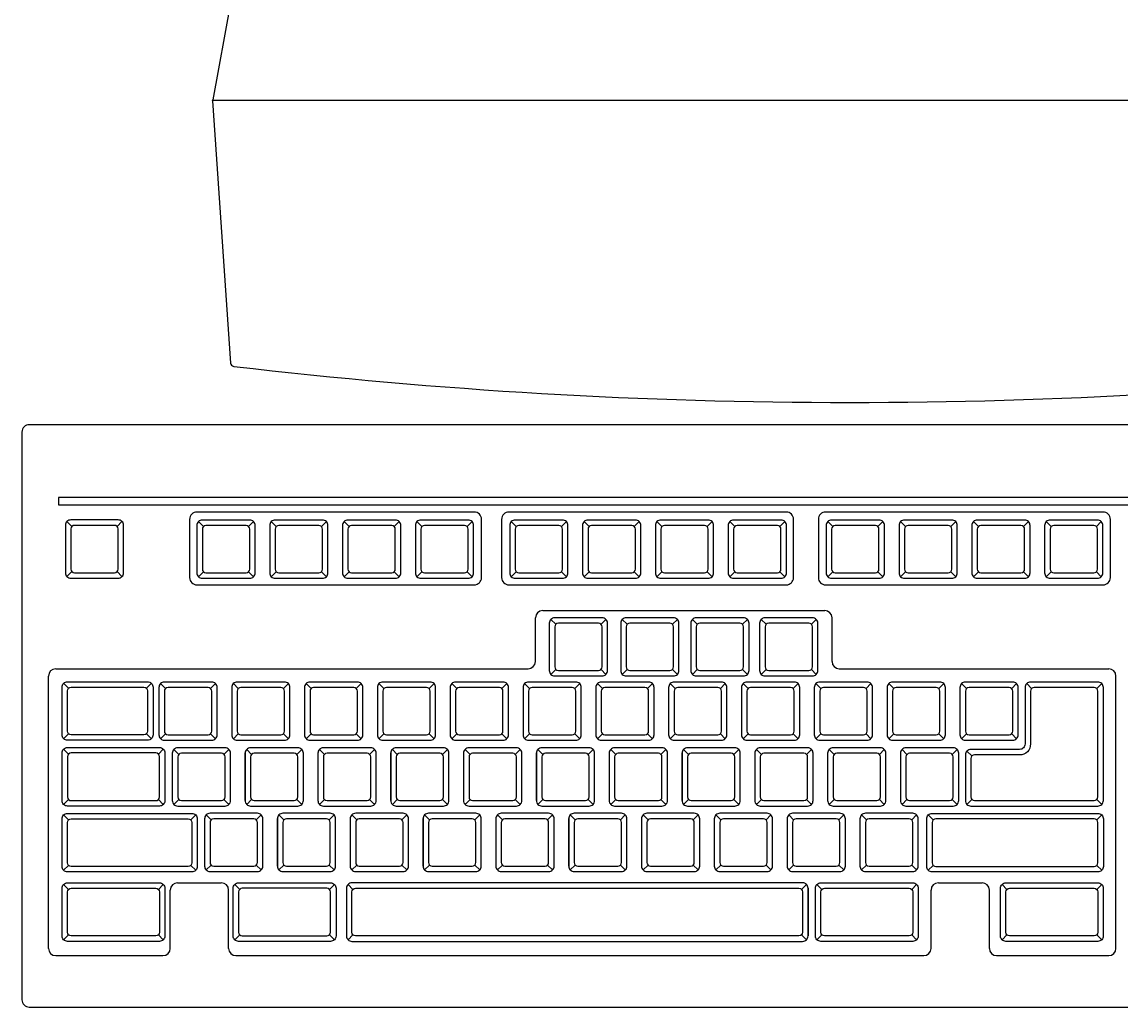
# Model space of a CAD drawing. Extents: x 4.402 to 5.088, y 3.152 to 3.698.
# Drawn here: x 4.4024 to 4.7043, y 3.1519 to 3.4226 of the extents above; entities that cross this region are included whole.
import ezdxf

# ---------------------------------------------------------------- set-up
doc = ezdxf.new("R2010")
doc.units = 0
doc.header["$LTSCALE"] = 0.3
doc.layers.get('0').update_dxf_attribs({"linetype": 'CONTINUOUS'})

msp = doc.modelspace()

# ---------------------------------------------------------------- linework, layer by layer
for p, q in [((4.80979, 3.40108), (4.45481, 3.40108)), ((4.41614, 3.284), (4.41479, 3.28536)), ((4.42856, 3.284), (4.42991, 3.28536)), ((4.45227, 3.28396), (4.45092, 3.28532)), ((4.46469, 3.28396), (4.46604, 3.28532)), ((4.47227, 3.28396), (4.47092, 3.28532)), ((4.48469, 3.28396), (4.48604, 3.28532)), ((4.49227, 3.28396), (4.49092, 3.28532)), ((4.50469, 3.28396), (4.50604, 3.28532)), ((4.51227, 3.28396), (4.51092, 3.28532)), ((4.52469, 3.28396), (4.52604, 3.28532)), ((4.53819, 3.28396), (4.53684, 3.28532)), ((4.55061, 3.28396), (4.55196, 3.28532)), ((4.55819, 3.28396), (4.55684, 3.28532)), ((4.57061, 3.28396), (4.57196, 3.28532)), ((4.57819, 3.28396), (4.57684, 3.28532)), ((4.59061, 3.28396), (4.59196, 3.28532)), ((4.59819, 3.28396), (4.59684, 3.28532)), ((4.61061, 3.28396), (4.61196, 3.28532)), ((4.62511, 3.28396), (4.62376, 3.28532)), ((4.63753, 3.28396), (4.63888, 3.28532)), ((4.64511, 3.28396), (4.64376, 3.28532)), ((4.65753, 3.28396), (4.65888, 3.28532)), ((4.66511, 3.28396), (4.66376, 3.28532)), ((4.67753, 3.28396), (4.67888, 3.28532)), ((4.68511, 3.28396), (4.68376, 3.28532)), ((4.69753, 3.28396), (4.69888, 3.28532)), ((4.41614, 3.27159), (4.41479, 3.27023)), ((4.42856, 3.27159), (4.42991, 3.27023)), ((4.45227, 3.27155), (4.45092, 3.27019)), ((4.46469, 3.27155), (4.46604, 3.27019)), ((4.47227, 3.27155), (4.47092, 3.27019)), ((4.48469, 3.27155), (4.48604, 3.27019)), ((4.49227, 3.27155), (4.49092, 3.27019)), ((4.50469, 3.27155), (4.50604, 3.27019)), ((4.51227, 3.27155), (4.51092, 3.27019)), ((4.52469, 3.27155), (4.52604, 3.27019)), ((4.53819, 3.27155), (4.53684, 3.27019)), ((4.55061, 3.27155), (4.55196, 3.27019)), ((4.55819, 3.27155), (4.55684, 3.27019)), ((4.57061, 3.27155), (4.57196, 3.27019)), ((4.57819, 3.27155), (4.57684, 3.27019)), ((4.59061, 3.27155), (4.59196, 3.27019)), ((4.59819, 3.27155), (4.59684, 3.27019)), ((4.61061, 3.27155), (4.61196, 3.27019)), ((4.62511, 3.27155), (4.62376, 3.27019)), ((4.63753, 3.27155), (4.63888, 3.27019)), ((4.64511, 3.27155), (4.64376, 3.27019)), ((4.65753, 3.27155), (4.65888, 3.27019)), ((4.66511, 3.27155), (4.66376, 3.27019)), ((4.67753, 3.27155), (4.67888, 3.27019)), ((4.68511, 3.27155), (4.68376, 3.27019)), ((4.69753, 3.27155), (4.69888, 3.27019)), ((4.54546, 3.26089), (4.62292, 3.26089)), ((4.54346, 3.24689), (4.54346, 3.25889)), ((4.54905, 3.25712), (4.5477, 3.25847)), ((4.56147, 3.25712), (4.56282, 3.25847)), ((4.56867, 3.25712), (4.56732, 3.25847)), ((4.58109, 3.25712), (4.58244, 3.25847)), ((4.58792, 3.25712), (4.58656, 3.25847)), ((4.60033, 3.25712), (4.60168, 3.25847)), ((4.60683, 3.25712), (4.60547, 3.25847)), ((4.61924, 3.25712), (4.62059, 3.25847)), ((4.62492, 3.24689), (4.62492, 3.25889)), ((4.41171, 3.24489), (4.54146, 3.24489)), ((4.62692, 3.24489), (4.7009, 3.24489)), ((4.40971, 3.16807), (4.40971, 3.24289)), ((4.54905, 3.2447), (4.5477, 3.24335)), ((4.56147, 3.2447), (4.56282, 3.24335)), ((4.56867, 3.2447), (4.56732, 3.24335)), ((4.58109, 3.2447), (4.58244, 3.24335)), ((4.58792, 3.2447), (4.58656, 3.24335)), ((4.60033, 3.2447), (4.60168, 3.24335)), ((4.60683, 3.2447), (4.60547, 3.24335)), ((4.61924, 3.2447), (4.62059, 3.24335)), ((4.7029, 3.16807), (4.7029, 3.24289)), ((4.41524, 3.23954), (4.41388, 3.2409)), ((4.43665, 3.23954), (4.438, 3.2409)), ((4.44185, 3.23945), (4.44049, 3.24081)), ((4.45426, 3.23945), (4.45561, 3.24081)), ((4.46185, 3.23945), (4.46049, 3.24081)), ((4.47426, 3.23945), (4.47561, 3.24081)), ((4.48185, 3.23945), (4.48049, 3.24081)), ((4.49426, 3.23945), (4.49561, 3.24081)), ((4.50185, 3.23945), (4.50049, 3.24081)), ((4.51426, 3.23945), (4.51561, 3.24081)), ((4.52185, 3.23945), (4.52049, 3.24081)), ((4.53426, 3.23945), (4.53561, 3.24081)), ((4.54185, 3.23945), (4.54049, 3.24081)), ((4.55426, 3.23945), (4.55561, 3.24081)), ((4.56185, 3.23945), (4.56049, 3.24081)), ((4.57426, 3.23945), (4.57561, 3.24081)), ((4.58185, 3.23945), (4.58049, 3.24081)), ((4.59426, 3.23945), (4.59561, 3.24081)), ((4.60185, 3.23945), (4.60049, 3.24081)), ((4.61426, 3.23945), (4.61561, 3.24081)), ((4.62185, 3.23945), (4.62049, 3.24081)), ((4.63426, 3.23945), (4.63561, 3.24081)), ((4.64185, 3.23945), (4.64049, 3.24081)), ((4.65426, 3.23945), (4.65561, 3.24081)), ((4.66185, 3.23945), (4.66049, 3.24081)), ((4.67426, 3.23945), (4.67561, 3.24081)), ((4.67838, 3.24081), (4.67973, 3.23945)), ((4.699, 3.24081), (4.69765, 3.23945)), ((4.41524, 3.22704), (4.41388, 3.22568)), ((4.43665, 3.22704), (4.438, 3.22568)), ((4.44185, 3.22704), (4.44049, 3.22568)), ((4.45426, 3.22704), (4.45561, 3.22568)), ((4.46185, 3.22704), (4.46049, 3.22568)), ((4.47426, 3.22704), (4.47561, 3.22568)), ((4.48185, 3.22704), (4.48049, 3.22568)), ((4.49426, 3.22704), (4.49561, 3.22568)), ((4.50185, 3.22704), (4.50049, 3.22568)), ((4.51426, 3.22704), (4.51561, 3.22568)), ((4.52185, 3.22704), (4.52049, 3.22568)), ((4.53426, 3.22704), (4.53561, 3.22568)), ((4.54185, 3.22704), (4.54049, 3.22568)), ((4.55426, 3.22704), (4.55561, 3.22568)), ((4.56185, 3.22704), (4.56049, 3.22568)), ((4.57426, 3.22704), (4.57561, 3.22568)), ((4.58185, 3.22704), (4.58049, 3.22568)), ((4.59426, 3.22704), (4.59561, 3.22568)), ((4.60185, 3.22704), (4.60049, 3.22568)), ((4.61426, 3.22704), (4.61561, 3.22568)), ((4.62185, 3.22704), (4.62049, 3.22568)), ((4.63426, 3.22704), (4.63561, 3.22568)), ((4.64185, 3.22704), (4.64049, 3.22568)), ((4.65426, 3.22704), (4.65561, 3.22568)), ((4.66185, 3.22704), (4.66049, 3.22568)), ((4.67426, 3.22704), (4.67561, 3.22568)), ((4.41524, 3.22145), (4.41388, 3.22281)), ((4.4399, 3.22145), (4.44125, 3.22281)), ((4.44369, 3.22175), (4.44369, 3.20866)), ((4.44551, 3.22138), (4.44416, 3.22273)), ((4.45792, 3.22138), (4.45928, 3.22273)), ((4.46369, 3.22175), (4.46369, 3.20866)), ((4.46551, 3.22138), (4.46416, 3.22273)), ((4.47792, 3.22138), (4.47928, 3.22273)), ((4.48369, 3.22175), (4.48369, 3.20866)), ((4.48551, 3.22138), (4.48416, 3.22273)), ((4.49792, 3.22138), (4.49928, 3.22273)), ((4.50369, 3.22175), (4.50369, 3.20866)), ((4.50551, 3.22138), (4.50416, 3.22273)), ((4.51792, 3.22138), (4.51928, 3.22273)), ((4.52369, 3.22175), (4.52369, 3.20866)), ((4.52551, 3.22138), (4.52416, 3.22273)), ((4.53792, 3.22138), (4.53928, 3.22273)), ((4.54369, 3.22175), (4.54369, 3.20866)), ((4.54551, 3.22138), (4.54416, 3.22273)), ((4.55792, 3.22138), (4.55928, 3.22273)), ((4.56369, 3.22175), (4.56369, 3.20866)), ((4.56551, 3.22138), (4.56416, 3.22273)), ((4.57792, 3.22138), (4.57928, 3.22273)), ((4.58369, 3.22175), (4.58369, 3.20866)), ((4.58551, 3.22138), (4.58416, 3.22273)), ((4.59792, 3.22138), (4.59928, 3.22273)), ((4.60369, 3.22175), (4.60369, 3.20866)), ((4.60551, 3.22138), (4.60416, 3.22273)), ((4.61792, 3.22138), (4.61928, 3.22273)), ((4.62369, 3.22175), (4.62369, 3.20866)), ((4.62551, 3.22138), (4.62416, 3.22273)), ((4.63792, 3.22138), (4.63928, 3.22273)), ((4.64369, 3.22175), (4.64369, 3.20866)), ((4.64551, 3.22138), (4.64416, 3.22273)), ((4.65792, 3.22138), (4.65928, 3.22273)), ((4.66199, 3.22229), (4.66335, 3.22094)), ((4.41524, 3.20895), (4.41388, 3.20759)), ((4.4399, 3.20895), (4.44125, 3.20759)), ((4.44551, 3.20897), (4.44416, 3.20761)), ((4.45792, 3.20897), (4.45928, 3.20761)), ((4.46551, 3.20897), (4.46416, 3.20761)), ((4.47792, 3.20897), (4.47928, 3.20761)), ((4.48551, 3.20897), (4.48416, 3.20761)), ((4.49792, 3.20897), (4.49928, 3.20761)), ((4.50551, 3.20897), (4.50416, 3.20761)), ((4.51792, 3.20897), (4.51928, 3.20761)), ((4.52551, 3.20897), (4.52416, 3.20761)), ((4.53792, 3.20897), (4.53928, 3.20761)), ((4.54551, 3.20897), (4.54416, 3.20761)), ((4.55792, 3.20897), (4.55928, 3.20761)), ((4.56551, 3.20897), (4.56416, 3.20761)), ((4.57792, 3.20897), (4.57928, 3.20761)), ((4.58551, 3.20897), (4.58416, 3.20761)), ((4.59792, 3.20897), (4.59928, 3.20761)), ((4.60551, 3.20897), (4.60416, 3.20761)), ((4.61792, 3.20897), (4.61928, 3.20761)), ((4.62551, 3.20897), (4.62416, 3.20761)), ((4.63792, 3.20897), (4.63928, 3.20761)), ((4.64551, 3.20897), (4.64416, 3.20761)), ((4.65792, 3.20897), (4.65928, 3.20761)), ((4.66199, 3.20761), (4.66335, 3.20897)), ((4.699, 3.20761), (4.69765, 3.20897)), ((4.41524, 3.20336), (4.41388, 3.20472)), ((4.4488, 3.20336), (4.45015, 3.20472)), ((4.45257, 3.20375), (4.45257, 3.19066)), ((4.45438, 3.20338), (4.45303, 3.20473)), ((4.4668, 3.20338), (4.46815, 3.20473)), ((4.47257, 3.20375), (4.47257, 3.19066)), ((4.47438, 3.20338), (4.47303, 3.20473)), ((4.4868, 3.20338), (4.48815, 3.20473)), ((4.49257, 3.20375), (4.49257, 3.19066)), ((4.49438, 3.20338), (4.49303, 3.20473)), ((4.5068, 3.20338), (4.50815, 3.20473)), ((4.51257, 3.20375), (4.51257, 3.19066)), ((4.51438, 3.20338), (4.51303, 3.20473)), ((4.5268, 3.20338), (4.52815, 3.20473)), ((4.53257, 3.20375), (4.53257, 3.19066)), ((4.53438, 3.20338), (4.53303, 3.20473)), ((4.5468, 3.20338), (4.54815, 3.20473)), ((4.55257, 3.20375), (4.55257, 3.19066)), ((4.55438, 3.20338), (4.55303, 3.20473)), ((4.5668, 3.20338), (4.56815, 3.20473)), ((4.57257, 3.20375), (4.57257, 3.19066)), ((4.57438, 3.20338), (4.57303, 3.20473)), ((4.5868, 3.20338), (4.58815, 3.20473)), ((4.59257, 3.20375), (4.59257, 3.19066)), ((4.59438, 3.20338), (4.59303, 3.20473)), ((4.6068, 3.20338), (4.60815, 3.20473)), ((4.61257, 3.20375), (4.61257, 3.19066)), ((4.61438, 3.20338), (4.61303, 3.20473)), ((4.6268, 3.20338), (4.62815, 3.20473)), ((4.63257, 3.20375), (4.63257, 3.19066)), ((4.63438, 3.20338), (4.63303, 3.20473)), ((4.6468, 3.20338), (4.64815, 3.20473)), ((4.65273, 3.20336), (4.65137, 3.20472)), ((4.69765, 3.20336), (4.699, 3.20472)), ((4.41524, 3.19086), (4.41388, 3.18951)), ((4.4488, 3.19086), (4.45015, 3.18951)), ((4.45438, 3.19097), (4.45303, 3.18961)), ((4.4668, 3.19097), (4.46815, 3.18961)), ((4.47438, 3.19097), (4.47303, 3.18961)), ((4.4868, 3.19097), (4.48815, 3.18961)), ((4.49438, 3.19097), (4.49303, 3.18961)), ((4.5068, 3.19097), (4.50815, 3.18961)), ((4.51438, 3.19097), (4.51303, 3.18961)), ((4.5268, 3.19097), (4.52815, 3.18961)), ((4.53438, 3.19097), (4.53303, 3.18961)), ((4.5468, 3.19097), (4.54815, 3.18961)), ((4.55438, 3.19097), (4.55303, 3.18961)), ((4.5668, 3.19097), (4.56815, 3.18961)), ((4.57438, 3.19097), (4.57303, 3.18961)), ((4.5868, 3.19097), (4.58815, 3.18961)), ((4.59438, 3.19097), (4.59303, 3.18961)), ((4.6068, 3.19097), (4.60815, 3.18961)), ((4.61438, 3.19097), (4.61303, 3.18961)), ((4.6268, 3.19097), (4.62815, 3.18961)), ((4.63438, 3.19097), (4.63303, 3.18961)), ((4.6468, 3.19097), (4.64815, 3.18961)), ((4.65273, 3.19086), (4.65137, 3.18951)), ((4.69765, 3.19086), (4.699, 3.18951)), ((4.41524, 3.18427), (4.41388, 3.18563)), ((4.4399, 3.18427), (4.44125, 3.18563)), ((4.44517, 3.18607), (4.45719, 3.18607)), ((4.46224, 3.18427), (4.46088, 3.18563)), ((4.4869, 3.18427), (4.48825, 3.18563)), ((4.49334, 3.18427), (4.49199, 3.18563)), ((4.61655, 3.18427), (4.6179, 3.18563)), ((4.61834, 3.18457), (4.61834, 3.17148)), ((4.62213, 3.18427), (4.62078, 3.18563)), ((4.6468, 3.18427), (4.64815, 3.18563)), ((4.65412, 3.18607), (4.66613, 3.18607)), ((4.67296, 3.18427), (4.67161, 3.18563)), ((4.69763, 3.18427), (4.69898, 3.18563)), ((4.44317, 3.16807), (4.44317, 3.18407)), ((4.45919, 3.16807), (4.45919, 3.18407)), ((4.65212, 3.16807), (4.65212, 3.18407)), ((4.66813, 3.16807), (4.66813, 3.18407)), ((4.41524, 3.17177), (4.41388, 3.17042)), ((4.4399, 3.17177), (4.44125, 3.17042)), ((4.46224, 3.17177), (4.46088, 3.17042)), ((4.4869, 3.17177), (4.48825, 3.17042)), ((4.49334, 3.17177), (4.49199, 3.17042)), ((4.61655, 3.17177), (4.6179, 3.17042)), ((4.62213, 3.17177), (4.62078, 3.17042)), ((4.6468, 3.17177), (4.64815, 3.17042)), ((4.67296, 3.17177), (4.67161, 3.17042)), ((4.69763, 3.17177), (4.69898, 3.17042)), ((4.41171, 3.16607), (4.44117, 3.16607)), ((4.46119, 3.16607), (4.65012, 3.16607)), ((4.67013, 3.16607), (4.7009, 3.16607))]:
    msp.add_line(p, q)
msp.add_lwpolyline([(4.45481, 3.40096), (4.45975, 3.32891, 0.360911), (4.46063, 3.32799, 0.058559), (4.79903, 3.32799, 0.34187), (4.79991, 3.32885), (4.80978, 3.40092, 0.079982), (4.80977, 3.40124), (4.80485, 3.42781, 0.134778), (4.80462, 3.42829, 0.079255), (4.7748, 3.45308), (4.76108, 3.69156, 0.372408), (4.76017, 3.6925, 0.043693), (4.50444, 3.6925, 0.372408), (4.50353, 3.69156), (4.4898, 3.45308, 0.079255), (4.45998, 3.42829, 0.134778), (4.45975, 3.42781), (4.45483, 3.40121, 0.062957), (4.45481, 3.40096, -0.062957), (4.45483, 3.40121)], format="xyb")
for points in [[(4.40244, 3.30995), (4.40244, 3.15395, 0.414214), (4.40444, 3.15195), (4.86044, 3.15195, 0.414214), (4.86244, 3.15395), (4.86244, 3.30995, 0.414214), (4.86044, 3.31195), (4.40444, 3.31195, 0.414214)], [(4.52665, 3.28795), (4.45047, 3.28795, 0.414214), (4.44847, 3.28595), (4.44847, 3.26995, 0.414214), (4.45047, 3.26795), (4.52665, 3.26795, 0.414214), (4.52865, 3.26995), (4.52865, 3.28595, 0.414214)], [(4.61235, 3.28795), (4.53616, 3.28795, 0.414214), (4.53416, 3.28595), (4.53416, 3.26995, 0.414214), (4.53616, 3.26795), (4.61235, 3.26795, 0.414214), (4.61435, 3.26995), (4.61435, 3.28595, 0.414214)], [(4.69937, 3.28795), (4.62318, 3.28795, 0.414214), (4.62118, 3.28595), (4.62118, 3.26995, 0.414214), (4.62318, 3.26795), (4.69937, 3.26795, 0.414214), (4.70137, 3.26995), (4.70137, 3.28595, 0.414214)], [(4.43035, 3.2843, 0.414214), (4.42885, 3.2858), (4.41585, 3.2858, 0.414214), (4.41435, 3.2843), (4.41435, 3.2713, 0.414214), (4.41585, 3.2698), (4.42885, 3.2698, 0.414214), (4.43035, 3.2713)], [(4.42785, 3.2843), (4.41685, 3.2843, 0.414214), (4.41585, 3.2833), (4.41585, 3.2723, 0.414214), (4.41685, 3.2713), (4.42785, 3.2713, 0.414214), (4.42885, 3.2723), (4.42885, 3.2833, 0.414214)], [(4.46648, 3.28426, 0.414214), (4.46498, 3.28576), (4.45198, 3.28576, 0.414214), (4.45048, 3.28426), (4.45048, 3.27126, 0.414214), (4.45198, 3.26976), (4.46498, 3.26976, 0.414214), (4.46648, 3.27126)], [(4.46398, 3.28426), (4.45298, 3.28426, 0.414214), (4.45198, 3.28326), (4.45198, 3.27226, 0.414214), (4.45298, 3.27126), (4.46398, 3.27126, 0.414214), (4.46498, 3.27226), (4.46498, 3.28326, 0.414214)], [(4.48648, 3.28426, 0.414214), (4.48498, 3.28576), (4.47198, 3.28576, 0.414214), (4.47048, 3.28426), (4.47048, 3.27126, 0.414214), (4.47198, 3.26976), (4.48498, 3.26976, 0.414214), (4.48648, 3.27126)], [(4.48398, 3.28426), (4.47298, 3.28426, 0.414214), (4.47198, 3.28326), (4.47198, 3.27226, 0.414214), (4.47298, 3.27126), (4.48398, 3.27126, 0.414214), (4.48498, 3.27226), (4.48498, 3.28326, 0.414214)], [(4.50648, 3.28426, 0.414214), (4.50498, 3.28576), (4.49198, 3.28576, 0.414214), (4.49048, 3.28426), (4.49048, 3.27126, 0.414214), (4.49198, 3.26976), (4.50498, 3.26976, 0.414214), (4.50648, 3.27126)], [(4.50398, 3.28426), (4.49298, 3.28426, 0.414214), (4.49198, 3.28326), (4.49198, 3.27226, 0.414214), (4.49298, 3.27126), (4.50398, 3.27126, 0.414214), (4.50498, 3.27226), (4.50498, 3.28326, 0.414214)], [(4.52648, 3.28426, 0.414214), (4.52498, 3.28576), (4.51198, 3.28576, 0.414214), (4.51048, 3.28426), (4.51048, 3.27126, 0.414214), (4.51198, 3.26976), (4.52498, 3.26976, 0.414214), (4.52648, 3.27126)], [(4.52398, 3.28426), (4.51298, 3.28426, 0.414214), (4.51198, 3.28326), (4.51198, 3.27226, 0.414214), (4.51298, 3.27126), (4.52398, 3.27126, 0.414214), (4.52498, 3.27226), (4.52498, 3.28326, 0.414214)], [(4.5524, 3.28426, 0.414214), (4.5509, 3.28576), (4.5379, 3.28576, 0.414214), (4.5364, 3.28426), (4.5364, 3.27126, 0.414214), (4.5379, 3.26976), (4.5509, 3.26976, 0.414214), (4.5524, 3.27126)], [(4.5499, 3.28426), (4.5389, 3.28426, 0.414214), (4.5379, 3.28326), (4.5379, 3.27226, 0.414214), (4.5389, 3.27126), (4.5499, 3.27126, 0.414214), (4.5509, 3.27226), (4.5509, 3.28326, 0.414214)], [(4.5724, 3.28426, 0.414214), (4.5709, 3.28576), (4.5579, 3.28576, 0.414214), (4.5564, 3.28426), (4.5564, 3.27126, 0.414214), (4.5579, 3.26976), (4.5709, 3.26976, 0.414214), (4.5724, 3.27126)], [(4.5699, 3.28426), (4.5589, 3.28426, 0.414214), (4.5579, 3.28326), (4.5579, 3.27226, 0.414214), (4.5589, 3.27126), (4.5699, 3.27126, 0.414214), (4.5709, 3.27226), (4.5709, 3.28326, 0.414214)], [(4.5924, 3.28426, 0.414214), (4.5909, 3.28576), (4.5779, 3.28576, 0.414214), (4.5764, 3.28426), (4.5764, 3.27126, 0.414214), (4.5779, 3.26976), (4.5909, 3.26976, 0.414214), (4.5924, 3.27126)], [(4.5899, 3.28426), (4.5789, 3.28426, 0.414214), (4.5779, 3.28326), (4.5779, 3.27226, 0.414214), (4.5789, 3.27126), (4.5899, 3.27126, 0.414214), (4.5909, 3.27226), (4.5909, 3.28326, 0.414214)], [(4.6124, 3.28426, 0.414214), (4.6109, 3.28576), (4.5979, 3.28576, 0.414214), (4.5964, 3.28426), (4.5964, 3.27126, 0.414214), (4.5979, 3.26976), (4.6109, 3.26976, 0.414214), (4.6124, 3.27126)], [(4.6099, 3.28426), (4.5989, 3.28426, 0.414214), (4.5979, 3.28326), (4.5979, 3.27226, 0.414214), (4.5989, 3.27126), (4.6099, 3.27126, 0.414214), (4.6109, 3.27226), (4.6109, 3.28326, 0.414214)], [(4.63932, 3.28426, 0.414214), (4.63782, 3.28576), (4.62482, 3.28576, 0.414214), (4.62332, 3.28426), (4.62332, 3.27126, 0.414214), (4.62482, 3.26976), (4.63782, 3.26976, 0.414214), (4.63932, 3.27126)], [(4.63682, 3.28426), (4.62582, 3.28426, 0.414214), (4.62482, 3.28326), (4.62482, 3.27226, 0.414214), (4.62582, 3.27126), (4.63682, 3.27126, 0.414214), (4.63782, 3.27226), (4.63782, 3.28326, 0.414214)], [(4.65932, 3.28426, 0.414214), (4.65782, 3.28576), (4.64482, 3.28576, 0.414214), (4.64332, 3.28426), (4.64332, 3.27126, 0.414214), (4.64482, 3.26976), (4.65782, 3.26976, 0.414214), (4.65932, 3.27126)], [(4.65682, 3.28426), (4.64582, 3.28426, 0.414214), (4.64482, 3.28326), (4.64482, 3.27226, 0.414214), (4.64582, 3.27126), (4.65682, 3.27126, 0.414214), (4.65782, 3.27226), (4.65782, 3.28326, 0.414214)], [(4.67932, 3.28426, 0.414214), (4.67782, 3.28576), (4.66482, 3.28576, 0.414214), (4.66332, 3.28426), (4.66332, 3.27126, 0.414214), (4.66482, 3.26976), (4.67782, 3.26976, 0.414214), (4.67932, 3.27126)], [(4.67682, 3.28426), (4.66582, 3.28426, 0.414214), (4.66482, 3.28326), (4.66482, 3.27226, 0.414214), (4.66582, 3.27126), (4.67682, 3.27126, 0.414214), (4.67782, 3.27226), (4.67782, 3.28326, 0.414214)], [(4.69932, 3.28426, 0.414214), (4.69782, 3.28576), (4.68482, 3.28576, 0.414214), (4.68332, 3.28426), (4.68332, 3.27126, 0.414214), (4.68482, 3.26976), (4.69782, 3.26976, 0.414214), (4.69932, 3.27126)], [(4.69682, 3.28426), (4.68582, 3.28426, 0.414214), (4.68482, 3.28326), (4.68482, 3.27226, 0.414214), (4.68582, 3.27126), (4.69682, 3.27126, 0.414214), (4.69782, 3.27226), (4.69782, 3.28326, 0.414214)], [(4.56326, 3.25741, 0.414214), (4.56176, 3.25891), (4.54876, 3.25891, 0.414214), (4.54726, 3.25741), (4.54726, 3.24441, 0.414214), (4.54876, 3.24291), (4.56176, 3.24291, 0.414214), (4.56326, 3.24441)], [(4.56076, 3.25741), (4.54976, 3.25741, 0.414214), (4.54876, 3.25641), (4.54876, 3.24541, 0.414214), (4.54976, 3.24441), (4.56076, 3.24441, 0.414214), (4.56176, 3.24541), (4.56176, 3.25641, 0.414214)], [(4.58288, 3.25741, 0.414214), (4.58138, 3.25891), (4.56838, 3.25891, 0.414214), (4.56688, 3.25741), (4.56688, 3.24441, 0.414214), (4.56838, 3.24291), (4.58138, 3.24291, 0.414214), (4.58288, 3.24441)], [(4.58038, 3.25741), (4.56938, 3.25741, 0.414214), (4.56838, 3.25641), (4.56838, 3.24541, 0.414214), (4.56938, 3.24441), (4.58038, 3.24441, 0.414214), (4.58138, 3.24541), (4.58138, 3.25641, 0.414214)], [(4.60212, 3.25741, 0.414214), (4.60062, 3.25891), (4.58762, 3.25891, 0.414214), (4.58612, 3.25741), (4.58612, 3.24441, 0.414214), (4.58762, 3.24291), (4.60062, 3.24291, 0.414214), (4.60212, 3.24441)], [(4.59962, 3.25741), (4.58862, 3.25741, 0.414214), (4.58762, 3.25641), (4.58762, 3.24541, 0.414214), (4.58862, 3.24441), (4.59962, 3.24441, 0.414214), (4.60062, 3.24541), (4.60062, 3.25641, 0.414214)], [(4.62103, 3.25741, 0.414214), (4.61953, 3.25891), (4.60653, 3.25891, 0.414214), (4.60503, 3.25741), (4.60503, 3.24441, 0.414214), (4.60653, 3.24291), (4.61953, 3.24291, 0.414214), (4.62103, 3.24441)], [(4.61853, 3.25741), (4.60753, 3.25741, 0.414214), (4.60653, 3.25641), (4.60653, 3.24541, 0.414214), (4.60753, 3.24441), (4.61853, 3.24441, 0.414214), (4.61953, 3.24541), (4.61953, 3.25641, 0.414214)], [(4.41494, 3.24133), (4.43694, 3.24133, -0.414214), (4.43844, 3.23983), (4.43844, 3.22675, -0.414214), (4.43694, 3.22525), (4.41494, 3.22525, -0.414214), (4.41344, 3.22675), (4.41344, 3.23983, -0.414214)], [(4.43694, 3.23883), (4.43694, 3.22775, -0.414214), (4.43594, 3.22675), (4.41594, 3.22675, -0.414214), (4.41494, 3.22775), (4.41494, 3.23883, -0.414214), (4.41594, 3.23983), (4.43594, 3.23983, -0.414214)], [(4.45605, 3.23975, 0.414214), (4.45455, 3.24125), (4.44155, 3.24125, 0.414214), (4.44005, 3.23975), (4.44005, 3.22675, 0.414214), (4.44155, 3.22525), (4.45455, 3.22525, 0.414214), (4.45605, 3.22675)], [(4.45355, 3.23975), (4.44255, 3.23975, 0.414214), (4.44155, 3.23875), (4.44155, 3.22775, 0.414214), (4.44255, 3.22675), (4.45355, 3.22675, 0.414214), (4.45455, 3.22775), (4.45455, 3.23875, 0.414214)], [(4.47605, 3.23975, 0.414214), (4.47455, 3.24125), (4.46155, 3.24125, 0.414214), (4.46005, 3.23975), (4.46005, 3.22675, 0.414214), (4.46155, 3.22525), (4.47455, 3.22525, 0.414214), (4.47605, 3.22675)], [(4.47355, 3.23975), (4.46255, 3.23975, 0.414214), (4.46155, 3.23875), (4.46155, 3.22775, 0.414214), (4.46255, 3.22675), (4.47355, 3.22675, 0.414214), (4.47455, 3.22775), (4.47455, 3.23875, 0.414214)], [(4.49605, 3.23975, 0.414214), (4.49455, 3.24125), (4.48155, 3.24125, 0.414214), (4.48005, 3.23975), (4.48005, 3.22675, 0.414214), (4.48155, 3.22525), (4.49455, 3.22525, 0.414214), (4.49605, 3.22675)], [(4.49355, 3.23975), (4.48255, 3.23975, 0.414214), (4.48155, 3.23875), (4.48155, 3.22775, 0.414214), (4.48255, 3.22675), (4.49355, 3.22675, 0.414214), (4.49455, 3.22775), (4.49455, 3.23875, 0.414214)], [(4.51605, 3.23975, 0.414214), (4.51455, 3.24125), (4.50155, 3.24125, 0.414214), (4.50005, 3.23975), (4.50005, 3.22675, 0.414214), (4.50155, 3.22525), (4.51455, 3.22525, 0.414214), (4.51605, 3.22675)], [(4.51355, 3.23975), (4.50255, 3.23975, 0.414214), (4.50155, 3.23875), (4.50155, 3.22775, 0.414214), (4.50255, 3.22675), (4.51355, 3.22675, 0.414214), (4.51455, 3.22775), (4.51455, 3.23875, 0.414214)], [(4.53605, 3.23975, 0.414214), (4.53455, 3.24125), (4.52155, 3.24125, 0.414214), (4.52005, 3.23975), (4.52005, 3.22675, 0.414214), (4.52155, 3.22525), (4.53455, 3.22525, 0.414214), (4.53605, 3.22675)], [(4.53355, 3.23975), (4.52255, 3.23975, 0.414214), (4.52155, 3.23875), (4.52155, 3.22775, 0.414214), (4.52255, 3.22675), (4.53355, 3.22675, 0.414214), (4.53455, 3.22775), (4.53455, 3.23875, 0.414214)], [(4.55605, 3.23975, 0.414214), (4.55455, 3.24125), (4.54155, 3.24125, 0.414214), (4.54005, 3.23975), (4.54005, 3.22675, 0.414214), (4.54155, 3.22525), (4.55455, 3.22525, 0.414214), (4.55605, 3.22675)], [(4.55355, 3.23975), (4.54255, 3.23975, 0.414214), (4.54155, 3.23875), (4.54155, 3.22775, 0.414214), (4.54255, 3.22675), (4.55355, 3.22675, 0.414214), (4.55455, 3.22775), (4.55455, 3.23875, 0.414214)], [(4.57605, 3.23975, 0.414214), (4.57455, 3.24125), (4.56155, 3.24125, 0.414214), (4.56005, 3.23975), (4.56005, 3.22675, 0.414214), (4.56155, 3.22525), (4.57455, 3.22525, 0.414214), (4.57605, 3.22675)], [(4.57355, 3.23975), (4.56255, 3.23975, 0.414214), (4.56155, 3.23875), (4.56155, 3.22775, 0.414214), (4.56255, 3.22675), (4.57355, 3.22675, 0.414214), (4.57455, 3.22775), (4.57455, 3.23875, 0.414214)], [(4.59605, 3.23975, 0.414214), (4.59455, 3.24125), (4.58155, 3.24125, 0.414214), (4.58005, 3.23975), (4.58005, 3.22675, 0.414214), (4.58155, 3.22525), (4.59455, 3.22525, 0.414214), (4.59605, 3.22675)], [(4.59355, 3.23975), (4.58255, 3.23975, 0.414214), (4.58155, 3.23875), (4.58155, 3.22775, 0.414214), (4.58255, 3.22675), (4.59355, 3.22675, 0.414214), (4.59455, 3.22775), (4.59455, 3.23875, 0.414214)], [(4.61605, 3.23975, 0.414214), (4.61455, 3.24125), (4.60155, 3.24125, 0.414214), (4.60005, 3.23975), (4.60005, 3.22675, 0.414214), (4.60155, 3.22525), (4.61455, 3.22525, 0.414214), (4.61605, 3.22675)], [(4.61355, 3.23975), (4.60255, 3.23975, 0.414214), (4.60155, 3.23875), (4.60155, 3.22775, 0.414214), (4.60255, 3.22675), (4.61355, 3.22675, 0.414214), (4.61455, 3.22775), (4.61455, 3.23875, 0.414214)], [(4.63605, 3.23975, 0.414214), (4.63455, 3.24125), (4.62155, 3.24125, 0.414214), (4.62005, 3.23975), (4.62005, 3.22675, 0.414214), (4.62155, 3.22525), (4.63455, 3.22525, 0.414214), (4.63605, 3.22675)], [(4.63355, 3.23975), (4.62255, 3.23975, 0.414214), (4.62155, 3.23875), (4.62155, 3.22775, 0.414214), (4.62255, 3.22675), (4.63355, 3.22675, 0.414214), (4.63455, 3.22775), (4.63455, 3.23875, 0.414214)], [(4.65605, 3.23975, 0.414214), (4.65455, 3.24125), (4.64155, 3.24125, 0.414214), (4.64005, 3.23975), (4.64005, 3.22675, 0.414214), (4.64155, 3.22525), (4.65455, 3.22525, 0.414214), (4.65605, 3.22675)], [(4.65355, 3.23975), (4.64255, 3.23975, 0.414214), (4.64155, 3.23875), (4.64155, 3.22775, 0.414214), (4.64255, 3.22675), (4.65355, 3.22675, 0.414214), (4.65455, 3.22775), (4.65455, 3.23875, 0.414214)], [(4.67605, 3.23975, 0.414214), (4.67455, 3.24125), (4.66155, 3.24125, 0.414214), (4.66005, 3.23975), (4.66005, 3.22675, 0.414214), (4.66155, 3.22525), (4.67455, 3.22525, 0.414214), (4.67605, 3.22675)], [(4.66305, 3.20717), (4.69794, 3.20717, 0.414214), (4.69944, 3.20867), (4.69944, 3.23975, 0.414214), (4.69794, 3.24125), (4.67944, 3.24125, 0.414214), (4.67794, 3.23975), (4.67794, 3.22423, -0.414214), (4.67644, 3.22273), (4.66305, 3.22273, 0.414214), (4.66155, 3.22123), (4.66155, 3.20867, 0.414214)], [(4.67355, 3.23975), (4.66255, 3.23975, 0.414214), (4.66155, 3.23875), (4.66155, 3.22775, 0.414214), (4.66255, 3.22675), (4.67355, 3.22675, 0.414214), (4.67455, 3.22775), (4.67455, 3.23875, 0.414214)], [(4.66405, 3.20867), (4.69694, 3.20867, 0.414214), (4.69794, 3.20967), (4.69794, 3.23875, 0.414214), (4.69694, 3.23975), (4.68044, 3.23975, 0.414214), (4.67944, 3.23875), (4.67944, 3.22423, -0.414214), (4.67644, 3.22123), (4.66405, 3.22123, 0.414214), (4.66305, 3.22023), (4.66305, 3.20967, 0.414214)], [(4.41344, 3.20866), (4.41344, 3.22175, -0.414214), (4.41494, 3.22325), (4.44019, 3.22325, -0.414214), (4.44169, 3.22175), (4.44169, 3.20866, -0.414214), (4.44019, 3.20716), (4.41494, 3.20716, -0.414214)], [(4.43919, 3.22175), (4.41594, 3.22175, 0.414214), (4.41494, 3.22075), (4.41494, 3.20966, 0.414214), (4.41594, 3.20866), (4.43919, 3.20866, 0.414214), (4.44019, 3.20966), (4.44019, 3.22075, 0.414214)], [(4.45972, 3.22167, 0.414214), (4.45822, 3.22317), (4.44522, 3.22317, 0.414214), (4.44372, 3.22167), (4.44372, 3.20867, 0.414214), (4.44522, 3.20717), (4.45822, 3.20717, 0.414214), (4.45972, 3.20867)], [(4.45722, 3.22167), (4.44622, 3.22167, 0.414214), (4.44522, 3.22067), (4.44522, 3.20967, 0.414214), (4.44622, 3.20867), (4.45722, 3.20867, 0.414214), (4.45822, 3.20967), (4.45822, 3.22067, 0.414214)], [(4.47972, 3.22167, 0.414214), (4.47822, 3.22317), (4.46522, 3.22317, 0.414214), (4.46372, 3.22167), (4.46372, 3.20867, 0.414214), (4.46522, 3.20717), (4.47822, 3.20717, 0.414214), (4.47972, 3.20867)], [(4.47722, 3.22167), (4.46622, 3.22167, 0.414214), (4.46522, 3.22067), (4.46522, 3.20967, 0.414214), (4.46622, 3.20867), (4.47722, 3.20867, 0.414214), (4.47822, 3.20967), (4.47822, 3.22067, 0.414214)], [(4.49972, 3.22167, 0.414214), (4.49822, 3.22317), (4.48522, 3.22317, 0.414214), (4.48372, 3.22167), (4.48372, 3.20867, 0.414214), (4.48522, 3.20717), (4.49822, 3.20717, 0.414214), (4.49972, 3.20867)], [(4.49722, 3.22167), (4.48622, 3.22167, 0.414214), (4.48522, 3.22067), (4.48522, 3.20967, 0.414214), (4.48622, 3.20867), (4.49722, 3.20867, 0.414214), (4.49822, 3.20967), (4.49822, 3.22067, 0.414214)], [(4.51972, 3.22167, 0.414214), (4.51822, 3.22317), (4.50522, 3.22317, 0.414214), (4.50372, 3.22167), (4.50372, 3.20867, 0.414214), (4.50522, 3.20717), (4.51822, 3.20717, 0.414214), (4.51972, 3.20867)], [(4.51722, 3.22167), (4.50622, 3.22167, 0.414214), (4.50522, 3.22067), (4.50522, 3.20967, 0.414214), (4.50622, 3.20867), (4.51722, 3.20867, 0.414214), (4.51822, 3.20967), (4.51822, 3.22067, 0.414214)], [(4.53972, 3.22167, 0.414214), (4.53822, 3.22317), (4.52522, 3.22317, 0.414214), (4.52372, 3.22167), (4.52372, 3.20867, 0.414214), (4.52522, 3.20717), (4.53822, 3.20717, 0.414214), (4.53972, 3.20867)], [(4.53722, 3.22167), (4.52622, 3.22167, 0.414214), (4.52522, 3.22067), (4.52522, 3.20967, 0.414214), (4.52622, 3.20867), (4.53722, 3.20867, 0.414214), (4.53822, 3.20967), (4.53822, 3.22067, 0.414214)], [(4.55972, 3.22167, 0.414214), (4.55822, 3.22317), (4.54522, 3.22317, 0.414214), (4.54372, 3.22167), (4.54372, 3.20867, 0.414214), (4.54522, 3.20717), (4.55822, 3.20717, 0.414214), (4.55972, 3.20867)], [(4.55722, 3.22167), (4.54622, 3.22167, 0.414214), (4.54522, 3.22067), (4.54522, 3.20967, 0.414214), (4.54622, 3.20867), (4.55722, 3.20867, 0.414214), (4.55822, 3.20967), (4.55822, 3.22067, 0.414214)], [(4.57972, 3.22167, 0.414214), (4.57822, 3.22317), (4.56522, 3.22317, 0.414214), (4.56372, 3.22167), (4.56372, 3.20867, 0.414214), (4.56522, 3.20717), (4.57822, 3.20717, 0.414214), (4.57972, 3.20867)], [(4.57722, 3.22167), (4.56622, 3.22167, 0.414214), (4.56522, 3.22067), (4.56522, 3.20967, 0.414214), (4.56622, 3.20867), (4.57722, 3.20867, 0.414214), (4.57822, 3.20967), (4.57822, 3.22067, 0.414214)], [(4.59972, 3.22167, 0.414214), (4.59822, 3.22317), (4.58522, 3.22317, 0.414214), (4.58372, 3.22167), (4.58372, 3.20867, 0.414214), (4.58522, 3.20717), (4.59822, 3.20717, 0.414214), (4.59972, 3.20867)], [(4.59722, 3.22167), (4.58622, 3.22167, 0.414214), (4.58522, 3.22067), (4.58522, 3.20967, 0.414214), (4.58622, 3.20867), (4.59722, 3.20867, 0.414214), (4.59822, 3.20967), (4.59822, 3.22067, 0.414214)], [(4.61972, 3.22167, 0.414214), (4.61822, 3.22317), (4.60522, 3.22317, 0.414214), (4.60372, 3.22167), (4.60372, 3.20867, 0.414214), (4.60522, 3.20717), (4.61822, 3.20717, 0.414214), (4.61972, 3.20867)], [(4.61722, 3.22167), (4.60622, 3.22167, 0.414214), (4.60522, 3.22067), (4.60522, 3.20967, 0.414214), (4.60622, 3.20867), (4.61722, 3.20867, 0.414214), (4.61822, 3.20967), (4.61822, 3.22067, 0.414214)], [(4.63972, 3.22167, 0.414214), (4.63822, 3.22317), (4.62522, 3.22317, 0.414214), (4.62372, 3.22167), (4.62372, 3.20867, 0.414214), (4.62522, 3.20717), (4.63822, 3.20717, 0.414214), (4.63972, 3.20867)], [(4.63722, 3.22167), (4.62622, 3.22167, 0.414214), (4.62522, 3.22067), (4.62522, 3.20967, 0.414214), (4.62622, 3.20867), (4.63722, 3.20867, 0.414214), (4.63822, 3.20967), (4.63822, 3.22067, 0.414214)], [(4.65972, 3.22167, 0.414214), (4.65822, 3.22317), (4.64522, 3.22317, 0.414214), (4.64372, 3.22167), (4.64372, 3.20867, 0.414214), (4.64522, 3.20717), (4.65822, 3.20717, 0.414214), (4.65972, 3.20867)], [(4.65722, 3.22167), (4.64622, 3.22167, 0.414214), (4.64522, 3.22067), (4.64522, 3.20967, 0.414214), (4.64622, 3.20867), (4.65722, 3.20867, 0.414214), (4.65822, 3.20967), (4.65822, 3.22067, 0.414214)], [(4.41344, 3.19057), (4.41344, 3.20366, -0.414214), (4.41494, 3.20516), (4.44909, 3.20516, -0.414214), (4.45059, 3.20366), (4.45059, 3.19057, -0.414214), (4.44909, 3.18907), (4.41494, 3.18907, -0.414214)], [(4.44909, 3.20266), (4.44909, 3.19157, -0.414214), (4.44809, 3.19057), (4.41594, 3.19057, -0.414214), (4.41494, 3.19157), (4.41494, 3.20266, -0.414214), (4.41594, 3.20366), (4.44809, 3.20366, -0.414214)], [(4.46859, 3.20367, 0.414214), (4.46709, 3.20517), (4.45409, 3.20517, 0.414214), (4.45259, 3.20367), (4.45259, 3.19067, 0.414214), (4.45409, 3.18917), (4.46709, 3.18917, 0.414214), (4.46859, 3.19067)], [(4.46609, 3.20367), (4.45509, 3.20367, 0.414214), (4.45409, 3.20267), (4.45409, 3.19167, 0.414214), (4.45509, 3.19067), (4.46609, 3.19067, 0.414214), (4.46709, 3.19167), (4.46709, 3.20267, 0.414214)], [(4.48859, 3.20367, 0.414214), (4.48709, 3.20517), (4.47409, 3.20517, 0.414214), (4.47259, 3.20367), (4.47259, 3.19067, 0.414214), (4.47409, 3.18917), (4.48709, 3.18917, 0.414214), (4.48859, 3.19067)], [(4.48609, 3.20367), (4.47509, 3.20367, 0.414214), (4.47409, 3.20267), (4.47409, 3.19167, 0.414214), (4.47509, 3.19067), (4.48609, 3.19067, 0.414214), (4.48709, 3.19167), (4.48709, 3.20267, 0.414214)], [(4.50859, 3.20367, 0.414214), (4.50709, 3.20517), (4.49409, 3.20517, 0.414214), (4.49259, 3.20367), (4.49259, 3.19067, 0.414214), (4.49409, 3.18917), (4.50709, 3.18917, 0.414214), (4.50859, 3.19067)], [(4.50609, 3.20367), (4.49509, 3.20367, 0.414214), (4.49409, 3.20267), (4.49409, 3.19167, 0.414214), (4.49509, 3.19067), (4.50609, 3.19067, 0.414214), (4.50709, 3.19167), (4.50709, 3.20267, 0.414214)], [(4.52859, 3.20367, 0.414214), (4.52709, 3.20517), (4.51409, 3.20517, 0.414214), (4.51259, 3.20367), (4.51259, 3.19067, 0.414214), (4.51409, 3.18917), (4.52709, 3.18917, 0.414214), (4.52859, 3.19067)], [(4.52609, 3.20367), (4.51509, 3.20367, 0.414214), (4.51409, 3.20267), (4.51409, 3.19167, 0.414214), (4.51509, 3.19067), (4.52609, 3.19067, 0.414214), (4.52709, 3.19167), (4.52709, 3.20267, 0.414214)], [(4.54859, 3.20367, 0.414214), (4.54709, 3.20517), (4.53409, 3.20517, 0.414214), (4.53259, 3.20367), (4.53259, 3.19067, 0.414214), (4.53409, 3.18917), (4.54709, 3.18917, 0.414214), (4.54859, 3.19067)], [(4.54609, 3.20367), (4.53509, 3.20367, 0.414214), (4.53409, 3.20267), (4.53409, 3.19167, 0.414214), (4.53509, 3.19067), (4.54609, 3.19067, 0.414214), (4.54709, 3.19167), (4.54709, 3.20267, 0.414214)], [(4.56859, 3.20367, 0.414214), (4.56709, 3.20517), (4.55409, 3.20517, 0.414214), (4.55259, 3.20367), (4.55259, 3.19067, 0.414214), (4.55409, 3.18917), (4.56709, 3.18917, 0.414214), (4.56859, 3.19067)], [(4.56609, 3.20367), (4.55509, 3.20367, 0.414214), (4.55409, 3.20267), (4.55409, 3.19167, 0.414214), (4.55509, 3.19067), (4.56609, 3.19067, 0.414214), (4.56709, 3.19167), (4.56709, 3.20267, 0.414214)], [(4.58859, 3.20367, 0.414214), (4.58709, 3.20517), (4.57409, 3.20517, 0.414214), (4.57259, 3.20367), (4.57259, 3.19067, 0.414214), (4.57409, 3.18917), (4.58709, 3.18917, 0.414214), (4.58859, 3.19067)], [(4.58609, 3.20367), (4.57509, 3.20367, 0.414214), (4.57409, 3.20267), (4.57409, 3.19167, 0.414214), (4.57509, 3.19067), (4.58609, 3.19067, 0.414214), (4.58709, 3.19167), (4.58709, 3.20267, 0.414214)], [(4.60859, 3.20367, 0.414214), (4.60709, 3.20517), (4.59409, 3.20517, 0.414214), (4.59259, 3.20367), (4.59259, 3.19067, 0.414214), (4.59409, 3.18917), (4.60709, 3.18917, 0.414214), (4.60859, 3.19067)], [(4.60609, 3.20367), (4.59509, 3.20367, 0.414214), (4.59409, 3.20267), (4.59409, 3.19167, 0.414214), (4.59509, 3.19067), (4.60609, 3.19067, 0.414214), (4.60709, 3.19167), (4.60709, 3.20267, 0.414214)], [(4.62859, 3.20367, 0.414214), (4.62709, 3.20517), (4.61409, 3.20517, 0.414214), (4.61259, 3.20367), (4.61259, 3.19067, 0.414214), (4.61409, 3.18917), (4.62709, 3.18917, 0.414214), (4.62859, 3.19067)], [(4.62609, 3.20367), (4.61509, 3.20367, 0.414214), (4.61409, 3.20267), (4.61409, 3.19167, 0.414214), (4.61509, 3.19067), (4.62609, 3.19067, 0.414214), (4.62709, 3.19167), (4.62709, 3.20267, 0.414214)], [(4.64859, 3.20367, 0.414214), (4.64709, 3.20517), (4.63409, 3.20517, 0.414214), (4.63259, 3.20367), (4.63259, 3.19067, 0.414214), (4.63409, 3.18917), (4.64709, 3.18917, 0.414214), (4.64859, 3.19067)], [(4.64609, 3.20367), (4.63509, 3.20367, 0.414214), (4.63409, 3.20267), (4.63409, 3.19167, 0.414214), (4.63509, 3.19067), (4.64609, 3.19067, 0.414214), (4.64709, 3.19167), (4.64709, 3.20267, 0.414214)], [(4.65093, 3.20366, -0.414214), (4.65243, 3.20516), (4.69794, 3.20516, -0.414214), (4.69944, 3.20366), (4.69944, 3.19057, -0.414214), (4.69794, 3.18907), (4.65243, 3.18907, -0.414214), (4.65093, 3.19057)], [(4.65243, 3.20266), (4.65243, 3.19157, 0.414214), (4.65343, 3.19057), (4.69694, 3.19057, 0.414214), (4.69794, 3.19157), (4.69794, 3.20266, 0.414214), (4.69694, 3.20366), (4.65343, 3.20366, 0.414214)], [(4.41494, 3.18607), (4.44019, 3.18607, -0.414214), (4.44169, 3.18457), (4.44169, 3.17148, -0.414214), (4.44019, 3.16998), (4.41494, 3.16998, -0.414214), (4.41344, 3.17148), (4.41344, 3.18457, -0.414214)], [(4.44019, 3.18357), (4.44019, 3.17248, -0.414214), (4.43919, 3.17148), (4.41594, 3.17148, -0.414214), (4.41494, 3.17248), (4.41494, 3.18357, -0.414214), (4.41594, 3.18457), (4.43919, 3.18457, -0.414214)], [(4.48869, 3.17148, -0.414214), (4.48719, 3.16998), (4.46194, 3.16998, -0.414214), (4.46044, 3.17148), (4.46044, 3.18457, -0.414214), (4.46194, 3.18607), (4.48719, 3.18607, -0.414214), (4.48869, 3.18457)], [(4.48619, 3.18457), (4.46294, 3.18457, 0.414214), (4.46194, 3.18357), (4.46194, 3.17248, 0.414214), (4.46294, 3.17148), (4.48619, 3.17148, 0.414214), (4.48719, 3.17248), (4.48719, 3.18357, 0.414214)], [(4.61834, 3.17148), (4.61834, 3.18457, 0.414214), (4.61684, 3.18607), (4.49305, 3.18607, 0.414214), (4.49155, 3.18457), (4.49155, 3.17148, 0.414214), (4.49305, 3.16998), (4.61684, 3.16998, 0.414214)], [(4.49305, 3.17248), (4.49305, 3.18357, -0.414214), (4.49405, 3.18457), (4.61584, 3.18457, -0.414214), (4.61684, 3.18357), (4.61684, 3.17248, -0.414214), (4.61584, 3.17148), (4.49405, 3.17148, -0.414214)], [(4.62184, 3.18607), (4.64709, 3.18607, -0.414214), (4.64859, 3.18457), (4.64859, 3.17148, -0.414214), (4.64709, 3.16998), (4.62184, 3.16998, -0.414214), (4.62034, 3.17148), (4.62034, 3.18457, -0.414214)], [(4.64709, 3.18357), (4.64709, 3.17248, -0.414214), (4.64609, 3.17148), (4.62284, 3.17148, -0.414214), (4.62184, 3.17248), (4.62184, 3.18357, -0.414214), (4.62284, 3.18457), (4.64609, 3.18457, -0.414214)], [(4.67267, 3.18607), (4.69792, 3.18607, -0.414214), (4.69942, 3.18457), (4.69942, 3.17148, -0.414214), (4.69792, 3.16998), (4.67267, 3.16998, -0.414214), (4.67117, 3.17148), (4.67117, 3.18457, -0.414214)], [(4.69792, 3.18357), (4.69792, 3.17248, -0.414214), (4.69692, 3.17148), (4.67367, 3.17148, -0.414214), (4.67267, 3.17248), (4.67267, 3.18357, -0.414214), (4.67367, 3.18457), (4.69692, 3.18457, -0.414214)]]:
    msp.add_lwpolyline(points, format="xyb", close=True)
msp.add_lwpolyline([(4.41244, 3.28995), (4.76844, 3.28995), (4.76844, 3.29195), (4.41244, 3.29195)], close=True)
for centre, start, end in [((4.54546, 3.25889), 90, 180), ((4.62292, 3.25889), 0, 90), ((4.41171, 3.24289), 90, 180), ((4.54146, 3.24689), 270, 0), ((4.62692, 3.24689), 180, 270), ((4.7009, 3.24289), 0, 90), ((4.44517, 3.18407), 90, 180), ((4.45719, 3.18407), 0, 90), ((4.65412, 3.18407), 90, 180), ((4.66613, 3.18407), 0, 90), ((4.41171, 3.16807), 180, 270), ((4.44117, 3.16807), 270, 0), ((4.46119, 3.16807), 180, 270), ((4.65012, 3.16807), 270, 0), ((4.67013, 3.16807), 180, 270), ((4.7009, 3.16807), 270, 0)]:
    msp.add_arc(centre, 0.002, start, end)

doc.saveas('drawing.dxf')
